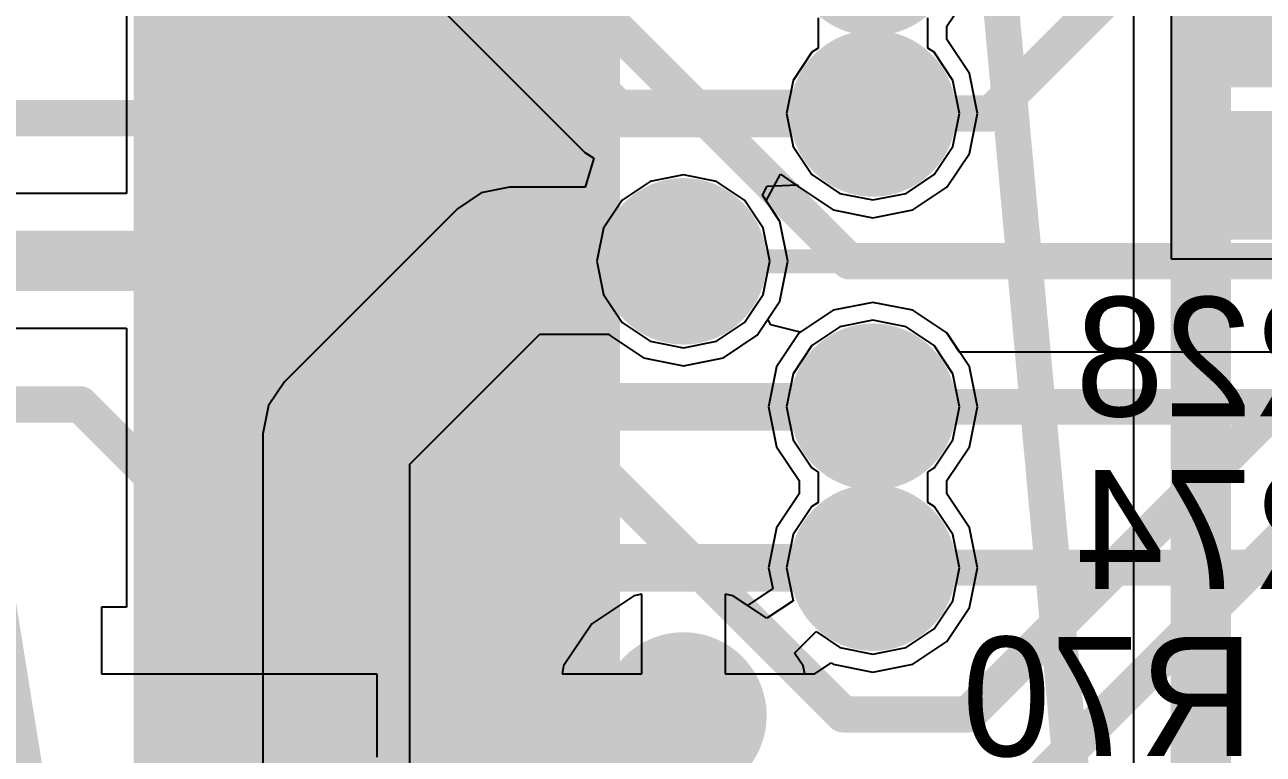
# Model space of a CAD drawing. Header units: millimetres. Extents: x 6 to 417, y 41 to 311.
# Drawn here: x 88.27 to 93.46, y 97.93 to 100.99 of the extents above; entities that cross this region are included whole.
import ezdxf

# ---------------------------------------------------------------- set-up
doc = ezdxf.new("R2010")
doc.units = ezdxf.units.MM
for name, color, linetype in [('BottomLayer', 5, 'Continuous'), ('BottomOverlay', 54, 'Continuous'), ('BottomPaste', 16, 'Continuous'), ('BottomSolder', 6, 'Continuous'), ('DrillDrawing', 1, 'Continuous'), ('KeepOutLayer', 6, 'Continuous'), ('Mechanical2', 216, 'Continuous'), ('Mechanical4', 56, 'Continuous'), ('MidLayer1', 16, 'Continuous'), ('MidLayer2', 76, 'Continuous'), ('MultiLayer', 9, 'Continuous'), ('TopLayer', 1, 'Continuous'), ('TopOverlay', 2, 'Continuous')]:
    doc.layers.add(name, color=color, linetype=linetype)

msp = doc.modelspace()

# ---------------------------------------------------------------- linework, layer by layer
at = {"layer": 'BottomLayer'}
for p, q in [((93.075, 101.29), (93.075, 100.65)), ((88.694, 101.262), (88.694, 100.92)), ((92.1346, 100.9854), (92.2295, 101.1275)), ((92.1346, 100.9296), (92.1346, 100.9854)), ((88.694, 100.92), (88.694, 100.285)), ((92.2295, 100.7875), (92.1346, 100.9296)), ((92.2628, 100.62), (92.2295, 100.7875)), ((92.2295, 100.4525), (92.2628, 100.62)), ((93.075, 100.65), (93.075, 100.01)), ((92.1346, 100.3104), (92.2295, 100.4525)), ((91.3773, 100.2531), (91.4372, 100.3651)), ((91.4372, 100.3651), (91.4372, 100.3651)), ((91.4372, 100.3651), (91.5154, 100.3104)), ((91.5154, 100.3104), (91.5154, 100.3104)), ((91.5154, 100.3104), (91.6575, 100.2155)), ((91.9925, 100.2155), (92.1346, 100.3104)), ((88.694, 100.2844), (87.3069, 100.2844)), ((88.694, 100.285), (88.694, 100.2844)), ((91.4345, 100.1675), (91.3773, 100.2531)), ((91.6575, 100.2155), (91.825, 100.1822)), ((91.825, 100.1822), (91.9925, 100.2155)), ((91.4678, 100), (91.4345, 100.1675)), ((91.4345, 99.8325), (91.4678, 100)), ((93.075, 100.01), (94.1113, 100.01)), ((91.384, 99.7569), (91.4345, 99.8325)), ((91.6575, 99.7945), (91.5198, 99.7025)), ((91.825, 99.8278), (91.6575, 99.7945)), ((91.9925, 99.7945), (91.825, 99.8278)), ((92.1346, 99.6996), (91.9925, 99.7945)), ((91.3966, 99.7333), (91.384, 99.7569)), ((91.5198, 99.7025), (91.3966, 99.7333)), ((87.3126, 99.7195), (88.694, 99.7195)), ((88.694, 99.7195), (88.694, 99.65)), ((92.1882, 99.6194), (92.1346, 99.6996)), ((88.694, 99.65), (88.694, 99.015)), ((94.025, 99.6194), (92.1882, 99.6194)), ((88.694, 99.015), (88.694, 98.549)), ((88.694, 98.549), (88.59, 98.549)), ((88.59, 98.549), (88.59, 98.27)), ((88.59, 98.27), (89.744, 98.27)), ((89.744, 98.27), (89.744, 97.92))]:
    msp.add_line(p, q, dxfattribs=at)
for points, const_width in [([(91.6853, 100.62, 1), (91.9647, 100.62, 1)], 0.2794), ([(89.68, 100.62, 1), (89.78, 100.62, 1)], 0.1), ([(91.775, 100.62, 1), (91.875, 100.62, 1)], 0.1), ([(90.8903, 100, 1), (91.1697, 100, 1)], 0.2794), ([(89.6745, 100.002, 1), (89.8015, 100.002, 1)], 0.127), ([(89.6745, 100.002, 1), (89.8015, 100.002, 1)], 0.127), ([(89.6765, 100, 1), (89.8035, 100, 1)], 0.127), ([(89.6765, 100, 1), (89.8035, 100, 1)], 0.127), ([(90.9665, 100, 1), (91.0935, 100, 1)], 0.127), ([(91.6853, 99.39, 1), (91.9647, 99.39, 1)], 0.2794), ([(89.69, 99.39, 1), (89.79, 99.39, 1)], 0.1), ([(91.775, 99.39, 1), (91.875, 99.39, 1)], 0.1), ([(91.7875, 99.39, 1), (91.8625, 99.39, 1)], 0.075), ([(91.6853, 98.715, 1), (91.9647, 98.715, 1)], 0.2794), ([(89.68, 98.715, 1), (89.78, 98.715, 1)], 0.1), ([(91.775, 98.715, 1), (91.875, 98.715, 1)], 0.1), ([(91.7875, 98.715, 1), (91.8625, 98.715, 1)], 0.075), ([(90.8903, 98.095, 1), (91.1697, 98.095, 1)], 0.2794), ([(89.6765, 98.095, 1), (89.8035, 98.095, 1)], 0.127), ([(90.9665, 98.095, 1), (91.0935, 98.095, 1)], 0.127)]:
    msp.add_lwpolyline(points, format="xyb", close=True, dxfattribs=dict(at, const_width=const_width))
for points, const_width in [([(89.73, 100.62), (91.825, 100.62)], 0.2), ([(85.54, 100.002), (89.738, 100.002)], 0.254), ([(89.738, 100.002), (89.74, 100)], 0.254), ([(89.74, 100), (91.03, 100)], 0.254), ([(89.74, 99.39), (91.825, 99.39)], 0.2), ([(91.825, 99.39), (94.35, 99.39)], 0.15), ([(89.73, 98.715), (91.825, 98.715)], 0.2), ([(91.825, 98.715), (94.35, 98.715)], 0.15), ([(89.74, 98.095), (91.03, 98.095)], 0.254)]:
    msp.add_lwpolyline(points, dxfattribs=dict(at, const_width=const_width))
for points in [[(93.225, 101.2), (93.225, 100.8), (93.975, 101.2), (93.975, 100.8)], [(90.644, 100.435), (90.644, 100.835), (88.844, 100.435), (88.844, 100.835)], [(93.225, 100.56), (93.225, 100.16), (93.975, 100.56), (93.975, 100.16)], [(90.644, 99.8), (90.644, 100.2), (88.844, 99.8), (88.844, 100.2)], [(90.644, 99.165), (90.644, 99.565), (88.844, 99.165), (88.844, 99.565)], [(90.644, 98.53), (90.644, 98.93), (88.844, 98.53), (88.844, 98.93)], [(90.644, 97.895), (90.644, 98.295), (88.844, 97.895), (88.844, 98.295)]]:
    msp.add_solid(points, dxfattribs=at)
at = {"layer": 'BottomPaste'}
for points in [[(93.275, 101.15), (93.275, 100.85), (93.925, 101.15), (93.925, 100.85)], [(90.594, 100.485), (90.594, 100.785), (88.894, 100.485), (88.894, 100.785)], [(93.275, 100.51), (93.275, 100.21), (93.925, 100.51), (93.925, 100.21)], [(90.594, 99.85), (90.594, 100.15), (88.894, 99.85), (88.894, 100.15)], [(90.594, 99.215), (90.594, 99.515), (88.894, 99.215), (88.894, 99.515)], [(90.594, 98.58), (90.594, 98.88), (88.894, 98.58), (88.894, 98.88)], [(90.594, 97.945), (90.594, 98.245), (88.894, 97.945), (88.894, 98.245)]]:
    msp.add_solid(points, dxfattribs=at)
at = {"layer": 'BottomSolder', "const_width": 0.3494}
for points in [[(91.6503, 101.295, 1), (91.9997, 101.295, 1)], [(91.6503, 100.62, 1), (91.9997, 100.62, 1)], [(90.8553, 100, 1), (91.2047, 100, 1)], [(91.6503, 99.39, 1), (91.9997, 99.39, 1)], [(91.6503, 98.715, 1), (91.9997, 98.715, 1)], [(90.8553, 98.095, 1), (91.2047, 98.095, 1)]]:
    msp.add_lwpolyline(points, format="xyb", close=True, dxfattribs=at)
at = {"layer": 'BottomSolder'}
for points in [[(90.764, 100.95), (90.764, 101.59), (88.724, 100.95), (88.724, 101.59)], [(93.155, 101.27), (93.155, 100.73), (94.045, 101.27), (94.045, 100.73)], [(90.764, 100.315), (90.764, 100.955), (88.724, 100.315), (88.724, 100.955)], [(93.155, 100.63), (93.155, 100.09), (94.045, 100.63), (94.045, 100.09)], [(90.764, 99.68), (90.764, 100.32), (88.724, 99.68), (88.724, 100.32)], [(90.764, 99.045), (90.764, 99.685), (88.724, 99.045), (88.724, 99.685)], [(90.764, 98.41), (90.764, 99.05), (88.724, 98.41), (88.724, 99.05)], [(90.764, 97.775), (90.764, 98.415), (88.724, 97.775), (88.724, 98.415)]]:
    msp.add_solid(points, dxfattribs=at)
at = {"layer": 'DrillDrawing', "const_width": 0.1}
for points in [[(119.9857, 99, -39.996351), (119.9857, 101)], [(119.9819, 99, -39.98872), (119.9819, 101)]]:
    msp.add_lwpolyline(points, format="xyb", dxfattribs=at)
at = {"layer": 'DrillDrawing', "const_width": 0.1524}
for points in [[(91.7488, 100.62, 1), (91.9012, 100.62, 1)], [(90.9538, 100, 1), (91.1062, 100, 1)], [(91.7488, 99.39, 1), (91.9012, 99.39, 1)], [(91.7488, 98.715, 1), (91.9012, 98.715, 1)], [(90.9538, 98.095, 1), (91.1062, 98.095, 1)]]:
    msp.add_lwpolyline(points, format="xyb", close=True, dxfattribs=at)
at = {"layer": 'KeepOutLayer', "const_width": 0.1}
msp.add_lwpolyline([(119.9857, 99, -39.996351), (119.9857, 101)], format="xyb", dxfattribs=at)
at = {"layer": 'Mechanical2', "const_width": 0.1}
for points in [[(89.0439, 92.0097), (89.0439, 108.2)], [(88.9789, 94.3), (88.9789, 105.7)], [(89.4339, 94.9), (89.4339, 105.1)], [(88.8439, 96.96), (88.8439, 103.675)], [(89.3339, 97.4212), (89.3339, 102.5787)], [(90.2439, 98.3), (90.2439, 101.7)], [(77.4531, 100), (94.92, 100)], [(89.3339, 97.4212), (90.2439, 98.3)]]:
    msp.add_lwpolyline(points, dxfattribs=at)
at = {"layer": 'Mechanical2'}
for points, const_width in [([(90.1439, 100, 1), (85.1439, 100, 1)], 0.1), ([(90.1189, 100, 1), (90.1689, 100, 1)], 0.05), ([(90.2189, 98.3, 1), (90.2689, 98.3, 1)], 0.05), ([(90.2189, 98.3, 1), (90.2689, 98.3, 1)], 0.05)]:
    msp.add_lwpolyline(points, format="xyb", close=True, dxfattribs=dict(at, const_width=const_width))
at = {"layer": 'Mechanical4', "const_width": 0.1}
for points in [[(88.743, 110.2598), (89.0438, 99.6881)], [(88.8087, 110.2223), (89.1083, 99.6899)], [(91.9321, 105.7906), (92.9386, 94.8368)]]:
    msp.add_lwpolyline(points, dxfattribs=at)
at = {"layer": 'Mechanical4', "const_width": 0.05}
for points in [[(89.0188, 99.6881, 1), (89.0688, 99.6881, 1)], [(89.0188, 99.6881, 1), (89.0688, 99.6881, 1)], [(89.0833, 99.6899, 1), (89.1333, 99.6899, 1)], [(89.0833, 99.6899, 1), (89.1333, 99.6899, 1)]]:
    msp.add_lwpolyline(points, format="xyb", close=True, dxfattribs=at)
at = {"layer": 'Mechanical4', "const_width": 0.1}
for points in [[(90.6983, 94.2009, -0.132985), (89.0438, 99.6881)], [(90.7531, 94.2351, -0.132985), (89.1083, 99.6899)], [(89.8197, 93.6531, -0.132991), (88.0087, 99.6586)], [(89.8602, 93.7551, -0.131599), (88.0968, 99.6611)]]:
    msp.add_lwpolyline(points, format="xyb", dxfattribs=at)
at = {"layer": 'MidLayer1'}
for p, q in [((91.595, 101.021), (91.595, 100.894)), ((92.055, 100.894), (92.055, 101.021)), ((91.5686, 100.8764), (91.49, 100.7587)), ((91.595, 100.894), (91.5686, 100.8764)), ((92.0814, 100.8764), (92.055, 100.894)), ((92.16, 100.7587), (92.0814, 100.8764)), ((91.49, 100.7587), (91.4624, 100.62)), ((92.1876, 100.62), (92.16, 100.7587)), ((91.4624, 100.62), (91.49, 100.4813)), ((92.16, 100.4813), (92.1876, 100.62)), ((91.49, 100.4813), (91.5686, 100.3636)), ((92.0814, 100.3636), (92.16, 100.4813)), ((91.03, 100.3626), (90.8912, 100.335)), ((91.1687, 100.335), (91.03, 100.3626)), ((91.5686, 100.3636), (91.6863, 100.285)), ((91.9637, 100.285), (92.0814, 100.3636)), ((90.8912, 100.335), (90.7736, 100.2564)), ((91.2864, 100.2564), (91.1687, 100.335)), ((90.7736, 100.2564), (90.695, 100.1387)), ((91.365, 100.1387), (91.2864, 100.2564)), ((91.6863, 100.285), (91.825, 100.2574)), ((91.825, 100.2574), (91.9637, 100.285)), ((90.695, 100.1387), (90.6674, 100)), ((91.3926, 100), (91.365, 100.1387)), ((90.6674, 100), (90.695, 99.8613)), ((91.365, 99.8613), (91.3926, 100)), ((90.695, 99.8613), (90.7736, 99.7436)), ((91.2864, 99.7436), (91.365, 99.8613)), ((90.7736, 99.7436), (90.8912, 99.665)), ((91.1687, 99.665), (91.2864, 99.7436)), ((91.6863, 99.725), (91.5686, 99.6464)), ((91.825, 99.7526), (91.6863, 99.725)), ((91.9637, 99.725), (91.825, 99.7526)), ((92.0814, 99.6464), (91.9637, 99.725)), ((90.8912, 99.665), (91.03, 99.6374)), ((91.03, 99.6374), (91.1687, 99.665)), ((91.5686, 99.6464), (91.49, 99.5287)), ((92.16, 99.5287), (92.0814, 99.6464)), ((91.49, 99.5287), (91.4624, 99.39)), ((92.1876, 99.39), (92.16, 99.5287)), ((91.4624, 99.39), (91.49, 99.2513)), ((92.16, 99.2513), (92.1876, 99.39)), ((91.49, 99.2513), (91.5686, 99.1336)), ((92.0814, 99.1336), (92.16, 99.2513)), ((91.5686, 99.1336), (91.595, 99.116)), ((91.595, 99.116), (91.595, 98.989)), ((92.055, 99.116), (92.0814, 99.1336)), ((92.055, 98.989), (92.055, 99.116)), ((91.5686, 98.9714), (91.49, 98.8537)), ((91.595, 98.989), (91.5686, 98.9714)), ((92.0814, 98.9714), (92.055, 98.989)), ((92.16, 98.8537), (92.0814, 98.9714)), ((91.49, 98.8537), (91.4624, 98.715)), ((92.1876, 98.715), (92.16, 98.8537)), ((91.4624, 98.715), (91.49, 98.5763)), ((92.16, 98.5763), (92.1876, 98.715)), ((90.8219, 98.5975), (90.6454, 98.4796)), ((90.855, 98.604), (90.8219, 98.5975)), ((90.855, 98.27), (90.855, 98.604)), ((91.2381, 98.5975), (91.205, 98.604)), ((91.205, 98.604), (91.205, 98.27)), ((91.3799, 98.5027), (91.2381, 98.5975)), ((91.49, 98.5763), (91.3799, 98.5027)), ((92.0814, 98.4586), (92.16, 98.5763)), ((90.6454, 98.4796), (90.5275, 98.3031)), ((91.4964, 98.3571), (91.5862, 98.4469)), ((91.5862, 98.4469), (91.6863, 98.38)), ((91.9637, 98.38), (92.0814, 98.4586)), ((91.6863, 98.38), (91.825, 98.3524)), ((91.825, 98.3524), (91.9637, 98.38)), ((91.5324, 98.3031), (91.4964, 98.3571)), ((90.5275, 98.3031), (90.5209, 98.27)), ((91.539, 98.27), (91.5324, 98.3031)), ((90.5209, 98.27), (90.855, 98.27)), ((91.205, 98.27), (91.539, 98.27))]:
    msp.add_line(p, q, dxfattribs=at)
at = {"layer": 'MidLayer1', "const_width": 0.2794}
for points in [[(91.6853, 100.62, 1), (91.9647, 100.62, 1)], [(90.8903, 100, 1), (91.1697, 100, 1)], [(91.6853, 99.39, 1), (91.9647, 99.39, 1)], [(91.6853, 98.715, 1), (91.9647, 98.715, 1)], [(90.8903, 98.095, 1), (91.1697, 98.095, 1)]]:
    msp.add_lwpolyline(points, format="xyb", close=True, dxfattribs=at)
at = {"layer": 'MidLayer2', "const_width": 0.1524}
for points in [[(92.32, 100.62), (93.9, 102.2)], [(90.025, 101.7), (91.725, 100)], [(86.875, 100.6), (89.2, 100.6)], [(89.2, 100.6), (91.7, 98.1)], [(91.825, 100.62), (92.32, 100.62)], [(91.725, 100), (94.0579, 100)], [(86.85, 99.4), (88.5, 99.4)], [(88.5, 99.4), (91.6, 96.3)], [(92.225, 98.1), (93.515, 99.39)], [(93.515, 99.39), (94.413, 99.39)], [(92.5, 97.8), (93.6, 98.9)], [(91.7, 98.1), (92.225, 98.1)]]:
    msp.add_lwpolyline(points, dxfattribs=at)
at = {"layer": 'MidLayer2'}
for points, const_width in [([(91.6853, 100.62, 1), (91.9647, 100.62, 1)], 0.2794), ([(89.1619, 100.6, 1), (89.2381, 100.6, 1)], 0.0762), ([(89.1619, 100.6, 1), (89.2381, 100.6, 1)], 0.0762), ([(91.7869, 100.62, 1), (91.8631, 100.62, 1)], 0.0762), ([(92.2819, 100.62, 1), (92.3581, 100.62, 1)], 0.0762), ([(92.2819, 100.62, 1), (92.3581, 100.62, 1)], 0.0762), ([(90.8903, 100, 1), (91.1697, 100, 1)], 0.2794), ([(91.6869, 100, 1), (91.7631, 100, 1)], 0.0762), ([(91.6869, 100, 1), (91.7631, 100, 1)], 0.0762), ([(91.6853, 99.39, 1), (91.9647, 99.39, 1)], 0.2794), ([(88.4619, 99.4, 1), (88.5381, 99.4, 1)], 0.0762), ([(88.4619, 99.4, 1), (88.5381, 99.4, 1)], 0.0762), ([(93.4769, 99.39, 1), (93.5531, 99.39, 1)], 0.0762), ([(93.4769, 99.39, 1), (93.5531, 99.39, 1)], 0.0762), ([(91.6853, 98.715, 1), (91.9647, 98.715, 1)], 0.2794), ([(90.8903, 98.095, 1), (91.1697, 98.095, 1)], 0.2794), ([(91.6619, 98.1, 1), (91.7381, 98.1, 1)], 0.0762), ([(91.6619, 98.1, 1), (91.7381, 98.1, 1)], 0.0762), ([(92.1869, 98.1, 1), (92.2631, 98.1, 1)], 0.0762), ([(92.1869, 98.1, 1), (92.2631, 98.1, 1)], 0.0762)]:
    msp.add_lwpolyline(points, format="xyb", close=True, dxfattribs=dict(at, const_width=const_width))
at = {"layer": 'MultiLayer', "const_width": 0.2794}
for points in [[(91.6853, 100.62, 1), (91.9647, 100.62, 1)], [(90.8903, 100, 1), (91.1697, 100, 1)], [(91.6853, 99.39, 1), (91.9647, 99.39, 1)], [(91.6853, 98.715, 1), (91.9647, 98.715, 1)], [(90.8903, 98.095, 1), (91.1697, 98.095, 1)]]:
    msp.add_lwpolyline(points, format="xyb", close=True, dxfattribs=at)
at = {"layer": 'TopLayer'}
for p, q in [((92.9176, 102.098), (92.9176, 96.5023)), ((89.5869, 101.4869), (90.6169, 100.4569)), ((92.1346, 100.9854), (92.2295, 101.1275)), ((92.1346, 100.9296), (92.1346, 100.9854)), ((92.2295, 100.7875), (92.1346, 100.9296)), ((92.2628, 100.62), (92.2295, 100.7875)), ((92.2295, 100.4525), (92.2628, 100.62)), ((90.6169, 100.4569), (90.6545, 100.4318)), ((92.1346, 100.3104), (92.2295, 100.4525)), ((90.6545, 100.4318), (90.6176, 100.3103)), ((90.3, 100.3103), (90.182, 100.2868)), ((90.6176, 100.3103), (90.3, 100.3103)), ((91.3611, 100.2774), (91.3813, 100.3151)), ((91.3813, 100.3151), (91.5081, 100.3213)), ((91.5081, 100.3213), (91.5154, 100.3104)), ((91.5154, 100.3104), (91.6575, 100.2155)), ((91.9925, 100.2155), (92.1346, 100.3104)), ((90.182, 100.2868), (90.082, 100.22)), ((91.4345, 100.1675), (91.3611, 100.2774)), ((90.082, 100.22), (89.357, 99.495)), ((90.082, 100.22), (90.082, 100.22)), ((91.6575, 100.2155), (91.825, 100.1822)), ((91.825, 100.1822), (91.9925, 100.2155)), ((91.4678, 100), (91.4345, 100.1675)), ((91.4345, 99.8325), (91.4678, 100)), ((91.3396, 99.6904), (91.4345, 99.8325)), ((91.6575, 99.7945), (91.5154, 99.6996)), ((91.825, 99.8278), (91.6575, 99.7945)), ((91.9925, 99.7945), (91.825, 99.8278)), ((92.1346, 99.6996), (91.9925, 99.7945)), ((89.8833, 99.1493), (90.4277, 99.6937)), ((90.4277, 99.6937), (90.7182, 99.6937)), ((90.7182, 99.6937), (90.7204, 99.6904)), ((90.7204, 99.6904), (90.8624, 99.5955)), ((91.1975, 99.5955), (91.3396, 99.6904)), ((91.5154, 99.6996), (91.4205, 99.5575)), ((92.2295, 99.5575), (92.1346, 99.6996)), ((90.8624, 99.5955), (91.03, 99.5622)), ((91.03, 99.5622), (91.1975, 99.5955)), ((91.4205, 99.5575), (91.3872, 99.39)), ((92.2628, 99.39), (92.2295, 99.5575)), ((89.357, 99.495), (89.2901, 99.395)), ((89.2901, 99.395), (89.2667, 99.277)), ((91.3872, 99.39), (91.4205, 99.2225)), ((92.2295, 99.2225), (92.2628, 99.39)), ((89.2667, 99.277), (89.2667, 99.277)), ((89.2667, 99.277), (89.2667, 94.8806)), ((91.4205, 99.2225), (91.5154, 99.0804)), ((92.1346, 99.0804), (92.2295, 99.2225)), ((89.8833, 92.6854), (89.8833, 99.1493)), ((91.5154, 99.0804), (91.5154, 99.0246)), ((92.1346, 99.0246), (92.1346, 99.0804)), ((91.5154, 99.0246), (91.4205, 98.8825)), ((92.2295, 98.8825), (92.1346, 99.0246)), ((91.4205, 98.8825), (91.3872, 98.715)), ((92.2628, 98.715), (92.2295, 98.8825)), ((91.3872, 98.715), (91.4046, 98.6273)), ((92.2295, 98.5475), (92.2628, 98.715)), ((90.8219, 98.5975), (90.6454, 98.4796)), ((90.855, 98.604), (90.8219, 98.5975)), ((90.855, 98.27), (90.855, 98.604)), ((91.2381, 98.5975), (91.205, 98.604)), ((91.205, 98.604), (91.205, 98.27)), ((91.299, 98.5567), (91.2381, 98.5975)), ((91.4046, 98.6273), (91.299, 98.5567)), ((92.1346, 98.4054), (92.2295, 98.5475)), ((90.6454, 98.4796), (90.5275, 98.3031)), ((91.9925, 98.3105), (92.1346, 98.4054)), ((90.5275, 98.3031), (90.5209, 98.27)), ((91.581, 98.27), (91.6496, 98.3158)), ((91.6496, 98.3158), (91.6575, 98.3105)), ((91.6575, 98.3105), (91.825, 98.2772)), ((91.825, 98.2772), (91.9925, 98.3105)), ((90.5209, 98.27), (90.855, 98.27)), ((91.205, 98.27), (91.581, 98.27))]:
    msp.add_line(p, q, dxfattribs=at)
for points, const_width in [([(93.2, 95.9), (93.2, 102.098)], 0.254), ([(89.75, 101.65), (90.78, 100.62)], 0.1524), ([(90.78, 100.62), (91.825, 100.62)], 0.1524), ([(89.575, 99.277), (90.3, 100.002)], 0.3048), ([(90.3, 100.002), (91.03, 100.002)], 0.3048), ([(89.575, 91.815), (89.575, 99.277)], 0.3048)]:
    msp.add_lwpolyline(points, dxfattribs=dict(at, const_width=const_width))
for points, const_width in [([(91.6853, 100.62, 1), (91.9647, 100.62, 1)], 0.2794), ([(90.7419, 100.62, 1), (90.8181, 100.62, 1)], 0.0762), ([(90.7419, 100.62, 1), (90.8181, 100.62, 1)], 0.0762), ([(91.7869, 100.62, 1), (91.8631, 100.62, 1)], 0.0762), ([(90.8903, 100, 1), (91.1697, 100, 1)], 0.2794), ([(90.2238, 100.002, 1), (90.3762, 100.002, 1)], 0.1524), ([(90.2238, 100.002, 1), (90.3762, 100.002, 1)], 0.1524), ([(90.9538, 100.002, 1), (91.1062, 100.002, 1)], 0.1524), ([(91.6853, 99.39, 1), (91.9647, 99.39, 1)], 0.2794), ([(89.4988, 99.277, 1), (89.6512, 99.277, 1)], 0.1524), ([(89.4988, 99.277, 1), (89.6512, 99.277, 1)], 0.1524), ([(91.6853, 98.715, 1), (91.9647, 98.715, 1)], 0.2794), ([(90.8903, 98.095, 1), (91.1697, 98.095, 1)], 0.2794)]:
    msp.add_lwpolyline(points, format="xyb", close=True, dxfattribs=dict(at, const_width=const_width))
at = {"layer": 'TopOverlay', "const_width": 0.15}
msp.add_lwpolyline([(92.1112, 103.7991), (92.7631, 96.704)], dxfattribs=at)

# ---------------------------------------------------------------- texts
at = {"layer": 'BottomOverlay', "text_generation_flag": 2}
for s, p in [('R28', (93.9, 99.35)), ('R74', (93.9, 98.625)), ('R70', (93.425, 97.925))]:
    msp.add_text(s, height=0.5, rotation=360, dxfattribs=at).set_placement(p)

doc.saveas('drawing.dxf')
